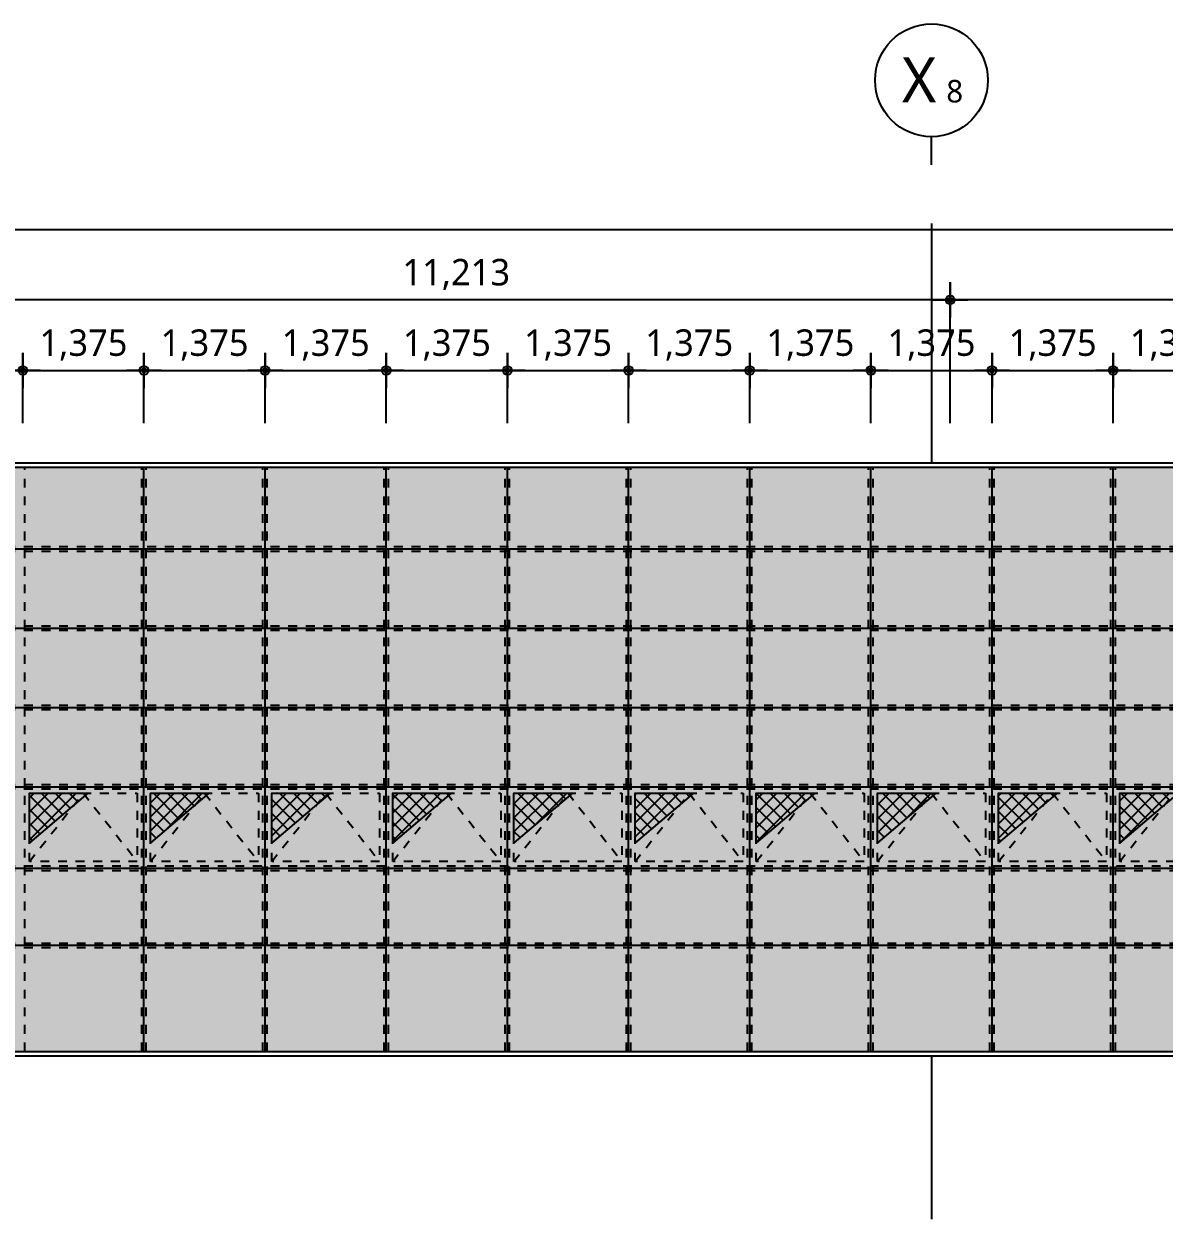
# Model space of a CAD drawing. Header units: millimetres. Extents: x 37653813 to 38677796, y 586285 to 874285.
# Drawn here: x 38622937 to 38635877, y 610018 to 623585 of the extents above; entities that cross this region are included whole.
import ezdxf
from ezdxf.enums import TextEntityAlignment as Align
from ezdxf.xclip import XClip

# ---------------------------------------------------------------- set-up
doc = ezdxf.new("R2010")
doc.units = ezdxf.units.MM
doc.header["$LTSCALE"] = 1000
doc.header["$MEASUREMENT"] = 0
doc.header["$XCLIPFRAME"] = 0
doc.header["$PDSIZE"] = -10
doc.linetypes.add('CENTER', pattern=[2, 1.25, -0.25, 0.25, -0.25])
doc.linetypes.add('HIDDEN', pattern=[2, 1, -1])
doc.layers.get('0').update_dxf_attribs({"linetype": 'CONTINUOUS'})
doc.layers.get('Defpoints').update_dxf_attribs({"color": 161, "linetype": 'CONTINUOUS'})
for name, color, linetype in [('CEN(ST)', 1, 'CENTER'), ('dim0', 7, 'CONTINUOUS'), ('hatch', 8, 'CONTINUOUS'), ('SYM(AXIS)', 7, 'CONTINUOUS'), ('TEXT(AXIS)', 2, 'CONTINUOUS'), ('WIN(커튼월)_외부', 4, 'CONTINUOUS'), ('WIN(커튼월_HID)_외부', 252, 'HIDDEN'), ('WIN_3(커튼월)_외부', 252, 'HIDDEN')]:
    doc.layers.add(name, color=color, linetype=linetype)
doc.layers.add('먹-WIN(커튼월)', color=7, linetype='CONTINUOUS', true_color=0xe0f2ff)
doc.styles.add('나눔바른고딕', font='NanumBarunGothic.ttf')
doc.dimstyles.new('A1-100', dxfattribs={"dimtxt": 3, "dimasz": 1, "dimexe": 2, "dimexo": 2, "dimgap": 1, "dimtad": 1, "dimdec": 0, "dimzin": 12, "dimdsep": 46, "dimlunit": 6, "dimtxsty": '나눔바른고딕', "dimblk1": 'DIMDOT', "dimblk2": 'DIMDOT', "dimsah": 1, "dimcen": -1, "dimdle": 2, "dimclrd": 256, "dimclre": 256, "dimclrt": 3, "dimadec": 0, "dimazin": 0, "dimtfac": 1, "dimtdec": 0, "dimtix": 1, "dimtmove": 2, "dimatfit": 3, "dimldrblk": 'DIMDOT', "dimfxl": 1, "dimtvp": 1, "dimtolj": 1, "dimtzin": 12, "dimlwd": -1, "dimlwe": -1, "dimarcsym": 0})

# ---------------------------------------------------------------- blocks, each defined once
blk = doc.blocks.new('DIMDOT')
at = {"linetype": 'Continuous'}
for p, q in [((0, -2), (0, 2)), ((-2, 0), (2, 0))]:
    blk.add_line(p, q, dxfattribs=at)
for radius in [0.5, 0.25]:
    blk.add_circle((0, 0), radius, dxfattribs=at)
blk = doc.blocks.new('*D297')
at = {"layer": 'Defpoints', "color": 0, "transparency": 16777216}
for p in [(38622237, 620452), (38622237, 620452), (38633449, 618852)]:
    blk.add_point(p, dxfattribs=at)
at = {"layer": 'dim0', "transparency": 16777216}
for p, q in [((38633449, 619052), (38633449, 620652)), ((38633349, 620452), (38622337, 620452))]:
    blk.add_line(p, q, dxfattribs=at)
at = {"layer": 'dim0', "transparency": 16777216, "xscale": 100, "yscale": 100, "zscale": 100, "rotation": 180}
blk.add_blockref('DIMDOT', (38622237, 620452), dxfattribs=at)
at = {"layer": 'dim0', "transparency": 16777216, "xscale": 100, "yscale": 100, "zscale": 100}
blk.add_blockref('DIMDOT', (38633449, 620452), dxfattribs=at)
at = {"layer": 'dim0', "color": 3, "transparency": 16777216, "insert": (38627843, 620740), "char_height": 300, "attachment_point": 5, "style": '나눔바른고딕'}
blk.add_mtext('\\A1;11,213', dxfattribs=at)
blk = doc.blocks.new('*D298')
at = {"layer": 'Defpoints', "color": 0, "transparency": 16777216}
for p in [(38666237, 621252), (38611237, 618852), (38666237, 618852)]:
    blk.add_point(p, dxfattribs=at)
at = {"layer": 'dim0', "transparency": 16777216}
for p, q in [((38611237, 619052), (38611237, 621452)), ((38666237, 619052), (38666237, 621452)), ((38611337, 621252), (38666137, 621252))]:
    blk.add_line(p, q, dxfattribs=at)
at = {"layer": 'dim0', "transparency": 16777216, "xscale": 100, "yscale": 100, "zscale": 100, "rotation": 180}
blk.add_blockref('DIMDOT', (38611237, 621252), dxfattribs=at)
at = {"layer": 'dim0', "transparency": 16777216, "xscale": 100, "yscale": 100, "zscale": 100}
blk.add_blockref('DIMDOT', (38666237, 621252), dxfattribs=at)
at = {"layer": 'dim0', "color": 3, "transparency": 16777216, "insert": (38638737, 621539), "char_height": 300, "attachment_point": 5, "style": '나눔바른고딕'}
blk.add_mtext('\\A1;55,000', dxfattribs=at)
blk = doc.blocks.new('*D299')
at = {"layer": 'Defpoints', "color": 0, "transparency": 16777216}
for p in [(38633449, 620452), (38633449, 618852), (38644449, 618852)]:
    blk.add_point(p, dxfattribs=at)
at = {"layer": 'dim0', "transparency": 16777216}
for p, q in [((38633449, 619052), (38633449, 620652)), ((38644449, 619052), (38644449, 620652)), ((38644349, 620452), (38633549, 620452))]:
    blk.add_line(p, q, dxfattribs=at)
at = {"layer": 'dim0', "transparency": 16777216, "xscale": 100, "yscale": 100, "zscale": 100, "rotation": 180}
blk.add_blockref('DIMDOT', (38633449, 620452), dxfattribs=at)
at = {"layer": 'dim0', "transparency": 16777216, "xscale": 100, "yscale": 100, "zscale": 100}
blk.add_blockref('DIMDOT', (38644449, 620452), dxfattribs=at)
at = {"layer": 'dim0', "color": 3, "transparency": 16777216, "insert": (38638949, 620739), "char_height": 300, "attachment_point": 5, "style": '나눔바른고딕'}
blk.add_mtext('\\A1;11,000', dxfattribs=at)
blk = doc.blocks.new('A$C2F20087E')
at = {"layer": 'SYM(AXIS)'}
blk.add_line((600, 0), (600, 300), dxfattribs=at)
blk.add_circle((600, 900), 600, dxfattribs=at)
blk = doc.blocks.new('A$C2DB153E7')
at = {"layer": 'hatch'}
h = blk.add_hatch(dxfattribs=at)
h.set_pattern_fill('_USER', color=252, scale=112.5, angle=45, double=1, pattern_type=0)
h.set_pattern_definition([(45, (-5906.34, -13786.88), (-79.5495, 79.5495), []), (135, (-5906.34, -13786.88), (-79.5495, -79.5495), [])])
h.paths.add_polyline_path([(663, 0), (0, -562), (0, 0)])
at = {"layer": 'hatch', "color": 252}
blk.add_lwpolyline([(663, 0), (0, -562), (0, 0)], close=True, dxfattribs=at)
blk = doc.blocks.new('A$C26893fde')
blk.add_wipeout([(8127, 7190), (174352, 7190), (174352, 460), (8127, 460)])
at = {"layer": '먹-WIN(커튼월)', "ltscale": 0.1}
h = blk.add_hatch(dxfattribs=at)
h.set_pattern_fill('DOTS', color=254, scale=3000)
h.set_pattern_definition([(0, (-37795372.14, -766752.47), (93.75, 187.5), [0, -187.5])])
h.paths.add_polyline_path([(174302, 7140), (8177, 7140), (8177, 4390), (174302, 4390)])
h = blk.add_hatch(dxfattribs=at)
h.set_pattern_fill('DOTS', color=256, scale=3000)
h.set_pattern_definition([(0, (-37795372.14, -769452.47), (93.75, 187.5), [0, -187.5])])
h.paths.add_polyline_path([(174302, 4390), (8177, 4390), (8177, 1690), (174302, 1690)])
h = blk.add_hatch(dxfattribs=at)
h.set_pattern_fill('DOTS', color=254, scale=3000)
h.set_pattern_definition([(0, (-37795372.14, -772202.47), (93.75, 187.5), [0, -187.5])])
h.paths.add_polyline_path([(174302, 1690), (8177, 1690), (8177, 510), (174302, 510)])
at = {"layer": 'WIN(커튼월)_외부', "ltscale": 1000}
for p, q in [((8127, 7190), (174352, 7190)), ((8127, 7190), (174352, 7190)), ((8177, 7140), (174302, 7140)), ((76864, 510), (76864, 7140)), ((78239, 510), (78239, 7140)), ((79614, 510), (79614, 7140)), ((80989, 510), (80989, 7140)), ((82364, 510), (82364, 7140)), ((83739, 510), (83739, 7140)), ((85114, 510), (85114, 7140)), ((86489, 510), (86489, 7140)), ((87864, 510), (87864, 7140)), ((8177, 6215), (174252, 6215)), ((8177, 6215), (174252, 6215)), ((8177, 6215), (174252, 6215)), ((8177, 6215), (174252, 6215)), ((8177, 5315), (174252, 5315)), ((8177, 5315), (174252, 5315)), ((8177, 5315), (174252, 5315)), ((8177, 5315), (174252, 5315)), ((8177, 4415), (174252, 4415)), ((8177, 4415), (174252, 4415)), ((8177, 4415), (174252, 4415)), ((8177, 4415), (174252, 4415)), ((8177, 3515), (174252, 3515)), ((8177, 2590), (174252, 2590)), ((8177, 1715), (174252, 1715)), ((8127, 460), (174352, 460)), ((8177, 510), (174302, 510))]:
    blk.add_line(p, q, dxfattribs=at)
at = {"layer": 'WIN(커튼월_HID)_외부', "ltscale": 0.1}
for p, q in [((75514, 510), (75514, 7140)), ((76839, 510), (76839, 7140)), ((76889, 510), (76889, 7140)), ((78214, 510), (78214, 7140)), ((78264, 510), (78264, 7140)), ((79589, 510), (79589, 7140)), ((79639, 510), (79639, 7140)), ((80964, 510), (80964, 7140)), ((81014, 510), (81014, 7140)), ((82339, 510), (82339, 7140)), ((82389, 510), (82389, 7140)), ((83714, 510), (83714, 7140)), ((83764, 510), (83764, 7140)), ((85089, 510), (85089, 7140)), ((85139, 510), (85139, 7140)), ((86464, 510), (86464, 7140)), ((86514, 510), (86514, 7140)), ((87839, 510), (87839, 7140)), ((87889, 510), (87889, 7140)), ((8172, 6190), (174247, 6190)), ((8177, 6240), (174252, 6240)), ((8177, 5340), (174252, 5340)), ((8172, 5290), (174247, 5290)), ((8172, 4390), (174247, 4390)), ((8177, 4440), (174252, 4440)), ((8177, 3540), (174252, 3540)), ((8177, 3490), (174252, 3490)), ((8177, 2615), (174252, 2615)), ((8177, 2565), (174252, 2565)), ((8177, 1740), (174252, 1740)), ((8177, 1690), (174252, 1690))]:
    blk.add_line(p, q, dxfattribs=at)
for points in [[(75564, 3440), (76789, 3440), (76789, 2665), (75564, 2665)], [(76939, 3440), (78164, 3440), (78164, 2665), (76939, 2665)], [(78314, 3440), (79539, 3440), (79539, 2665), (78314, 2665)], [(79689, 3440), (80914, 3440), (80914, 2665), (79689, 2665)], [(81064, 3440), (82289, 3440), (82289, 2665), (81064, 2665)], [(82439, 3440), (83664, 3440), (83664, 2665), (82439, 2665)], [(83814, 3440), (85039, 3440), (85039, 2665), (83814, 2665)], [(85189, 3440), (86414, 3440), (86414, 2665), (85189, 2665)], [(86564, 3440), (87789, 3440), (87789, 2665), (86564, 2665)], [(87939, 3440), (89164, 3440), (89164, 2665), (87939, 2665)]]:
    blk.add_lwpolyline(points, close=True, dxfattribs=at)
at = {"layer": 'WIN_3(커튼월)_외부', "ltscale": 0.1}
for points in [[(75564, 2665), (76177, 3440), (76789, 2665)], [(76939, 2665), (77552, 3440), (78164, 2665)], [(78314, 2665), (78927, 3440), (79539, 2665)], [(79689, 2665), (80302, 3440), (80914, 2665)], [(81064, 2665), (81677, 3440), (82289, 2665)], [(82439, 2665), (83052, 3440), (83664, 2665)], [(83814, 2665), (84427, 3440), (85039, 2665)], [(85189, 2665), (85802, 3440), (86414, 2665)], [(86564, 2665), (87177, 3440), (87789, 2665)], [(87939, 2665), (88552, 3440), (89164, 2665)]]:
    blk.add_lwpolyline(points, dxfattribs=at)
at = {"ltscale": 0.1}
for p in [(75564, 3440), (76939, 3440), (78314, 3440), (79689, 3440), (81064, 3440), (82439, 3440), (83814, 3440), (85189, 3440), (86564, 3440), (87939, 3440)]:
    blk.add_blockref('A$C2DB153E7', p, dxfattribs=at)
blk = doc.blocks.new('*D488')
at = {"layer": 'Defpoints', "color": 0, "transparency": 16777216}
for p in [(38622924, 619652), (38621549, 618852), (38622924, 618852)]:
    blk.add_point(p, dxfattribs=at)
at = {"layer": 'dim0', "transparency": 16777216}
for p, q in [((38621549, 619052), (38621549, 619852)), ((38622924, 619052), (38622924, 619852)), ((38621649, 619652), (38622824, 619652))]:
    blk.add_line(p, q, dxfattribs=at)
at = {"layer": 'dim0', "transparency": 16777216, "xscale": 100, "yscale": 100, "zscale": 100, "rotation": 180}
blk.add_blockref('DIMDOT', (38621549, 619652), dxfattribs=at)
at = {"layer": 'dim0', "transparency": 16777216, "xscale": 100, "yscale": 100, "zscale": 100}
blk.add_blockref('DIMDOT', (38622924, 619652), dxfattribs=at)
at = {"layer": 'dim0', "color": 3, "transparency": 16777216, "insert": (38622237, 619940), "char_height": 300, "attachment_point": 5, "style": '나눔바른고딕'}
blk.add_mtext('\\A1;1,375', dxfattribs=at)
blk = doc.blocks.new('*D489')
at = {"layer": 'Defpoints', "color": 0, "transparency": 16777216}
for p in [(38622924, 619652), (38621549, 618852), (38622924, 618852)]:
    blk.add_point(p, dxfattribs=at)
at = {"layer": 'dim0', "transparency": 16777216}
for p, q in [((38621549, 619052), (38621549, 619852)), ((38622924, 619052), (38622924, 619852)), ((38621649, 619652), (38622824, 619652))]:
    blk.add_line(p, q, dxfattribs=at)
at = {"layer": 'dim0', "transparency": 16777216, "xscale": 100, "yscale": 100, "zscale": 100, "rotation": 180}
blk.add_blockref('DIMDOT', (38621549, 619652), dxfattribs=at)
at = {"layer": 'dim0', "transparency": 16777216, "xscale": 100, "yscale": 100, "zscale": 100}
blk.add_blockref('DIMDOT', (38622924, 619652), dxfattribs=at)
at = {"layer": 'dim0', "color": 3, "transparency": 16777216, "insert": (38622237, 619940), "char_height": 300, "attachment_point": 5, "style": '나눔바른고딕'}
blk.add_mtext('\\A1;1,375', dxfattribs=at)
blk = doc.blocks.new('*D532')
at = {"layer": 'Defpoints', "color": 0, "transparency": 16777216}
for p in [(38624299, 619652), (38622924, 618852), (38624299, 618852)]:
    blk.add_point(p, dxfattribs=at)
at = {"layer": 'dim0', "transparency": 16777216}
for p, q in [((38622924, 619052), (38622924, 619852)), ((38624299, 619052), (38624299, 619852)), ((38623024, 619652), (38624199, 619652))]:
    blk.add_line(p, q, dxfattribs=at)
at = {"layer": 'dim0', "transparency": 16777216, "xscale": 100, "yscale": 100, "zscale": 100, "rotation": 180}
blk.add_blockref('DIMDOT', (38622924, 619652), dxfattribs=at)
at = {"layer": 'dim0', "transparency": 16777216, "xscale": 100, "yscale": 100, "zscale": 100}
blk.add_blockref('DIMDOT', (38624299, 619652), dxfattribs=at)
at = {"layer": 'dim0', "color": 3, "transparency": 16777216, "insert": (38623612, 619940), "char_height": 300, "attachment_point": 5, "style": '나눔바른고딕'}
blk.add_mtext('\\A1;1,375', dxfattribs=at)
blk = doc.blocks.new('*D533')
at = {"layer": 'Defpoints', "color": 0, "transparency": 16777216}
for p in [(38624299, 619652), (38622924, 618852), (38624299, 618852)]:
    blk.add_point(p, dxfattribs=at)
at = {"layer": 'dim0', "transparency": 16777216}
for p, q in [((38622924, 619052), (38622924, 619852)), ((38624299, 619052), (38624299, 619852)), ((38623024, 619652), (38624199, 619652))]:
    blk.add_line(p, q, dxfattribs=at)
at = {"layer": 'dim0', "transparency": 16777216, "xscale": 100, "yscale": 100, "zscale": 100, "rotation": 180}
blk.add_blockref('DIMDOT', (38622924, 619652), dxfattribs=at)
at = {"layer": 'dim0', "transparency": 16777216, "xscale": 100, "yscale": 100, "zscale": 100}
blk.add_blockref('DIMDOT', (38624299, 619652), dxfattribs=at)
at = {"layer": 'dim0', "color": 3, "transparency": 16777216, "insert": (38623612, 619940), "char_height": 300, "attachment_point": 5, "style": '나눔바른고딕'}
blk.add_mtext('\\A1;1,375', dxfattribs=at)
blk = doc.blocks.new('*D534')
at = {"layer": 'Defpoints', "color": 0, "transparency": 16777216}
for p in [(38625674, 619652), (38624299, 618852), (38625674, 618852)]:
    blk.add_point(p, dxfattribs=at)
at = {"layer": 'dim0', "transparency": 16777216}
for p, q in [((38624299, 619052), (38624299, 619852)), ((38625674, 619052), (38625674, 619852)), ((38624399, 619652), (38625574, 619652))]:
    blk.add_line(p, q, dxfattribs=at)
at = {"layer": 'dim0', "transparency": 16777216, "xscale": 100, "yscale": 100, "zscale": 100, "rotation": 180}
blk.add_blockref('DIMDOT', (38624299, 619652), dxfattribs=at)
at = {"layer": 'dim0', "transparency": 16777216, "xscale": 100, "yscale": 100, "zscale": 100}
blk.add_blockref('DIMDOT', (38625674, 619652), dxfattribs=at)
at = {"layer": 'dim0', "color": 3, "transparency": 16777216, "insert": (38624987, 619940), "char_height": 300, "attachment_point": 5, "style": '나눔바른고딕'}
blk.add_mtext('\\A1;1,375', dxfattribs=at)
blk = doc.blocks.new('*D535')
at = {"layer": 'Defpoints', "color": 0, "transparency": 16777216}
for p in [(38625674, 619652), (38624299, 618852), (38625674, 618852)]:
    blk.add_point(p, dxfattribs=at)
at = {"layer": 'dim0', "transparency": 16777216}
for p, q in [((38624299, 619052), (38624299, 619852)), ((38625674, 619052), (38625674, 619852)), ((38624399, 619652), (38625574, 619652))]:
    blk.add_line(p, q, dxfattribs=at)
at = {"layer": 'dim0', "transparency": 16777216, "xscale": 100, "yscale": 100, "zscale": 100, "rotation": 180}
blk.add_blockref('DIMDOT', (38624299, 619652), dxfattribs=at)
at = {"layer": 'dim0', "transparency": 16777216, "xscale": 100, "yscale": 100, "zscale": 100}
blk.add_blockref('DIMDOT', (38625674, 619652), dxfattribs=at)
at = {"layer": 'dim0', "color": 3, "transparency": 16777216, "insert": (38624987, 619940), "char_height": 300, "attachment_point": 5, "style": '나눔바른고딕'}
blk.add_mtext('\\A1;1,375', dxfattribs=at)
blk = doc.blocks.new('*D536')
at = {"layer": 'Defpoints', "color": 0, "transparency": 16777216}
for p in [(38627049, 619652), (38625674, 618852), (38627049, 618852)]:
    blk.add_point(p, dxfattribs=at)
at = {"layer": 'dim0', "transparency": 16777216}
for p, q in [((38625674, 619052), (38625674, 619852)), ((38627049, 619052), (38627049, 619852)), ((38625774, 619652), (38626949, 619652))]:
    blk.add_line(p, q, dxfattribs=at)
at = {"layer": 'dim0', "transparency": 16777216, "xscale": 100, "yscale": 100, "zscale": 100, "rotation": 180}
blk.add_blockref('DIMDOT', (38625674, 619652), dxfattribs=at)
at = {"layer": 'dim0', "transparency": 16777216, "xscale": 100, "yscale": 100, "zscale": 100}
blk.add_blockref('DIMDOT', (38627049, 619652), dxfattribs=at)
at = {"layer": 'dim0', "color": 3, "transparency": 16777216, "insert": (38626362, 619940), "char_height": 300, "attachment_point": 5, "style": '나눔바른고딕'}
blk.add_mtext('\\A1;1,375', dxfattribs=at)
blk = doc.blocks.new('*D537')
at = {"layer": 'Defpoints', "color": 0, "transparency": 16777216}
for p in [(38627049, 619652), (38625674, 618852), (38627049, 618852)]:
    blk.add_point(p, dxfattribs=at)
at = {"layer": 'dim0', "transparency": 16777216}
for p, q in [((38625674, 619052), (38625674, 619852)), ((38627049, 619052), (38627049, 619852)), ((38625774, 619652), (38626949, 619652))]:
    blk.add_line(p, q, dxfattribs=at)
at = {"layer": 'dim0', "transparency": 16777216, "xscale": 100, "yscale": 100, "zscale": 100, "rotation": 180}
blk.add_blockref('DIMDOT', (38625674, 619652), dxfattribs=at)
at = {"layer": 'dim0', "transparency": 16777216, "xscale": 100, "yscale": 100, "zscale": 100}
blk.add_blockref('DIMDOT', (38627049, 619652), dxfattribs=at)
at = {"layer": 'dim0', "color": 3, "transparency": 16777216, "insert": (38626362, 619940), "char_height": 300, "attachment_point": 5, "style": '나눔바른고딕'}
blk.add_mtext('\\A1;1,375', dxfattribs=at)
blk = doc.blocks.new('*D538')
at = {"layer": 'Defpoints', "color": 0, "transparency": 16777216}
for p in [(38628424, 619652), (38627049, 618852), (38628424, 618852)]:
    blk.add_point(p, dxfattribs=at)
at = {"layer": 'dim0', "transparency": 16777216}
for p, q in [((38627049, 619052), (38627049, 619852)), ((38628424, 619052), (38628424, 619852)), ((38627149, 619652), (38628324, 619652))]:
    blk.add_line(p, q, dxfattribs=at)
at = {"layer": 'dim0', "transparency": 16777216, "xscale": 100, "yscale": 100, "zscale": 100, "rotation": 180}
blk.add_blockref('DIMDOT', (38627049, 619652), dxfattribs=at)
at = {"layer": 'dim0', "transparency": 16777216, "xscale": 100, "yscale": 100, "zscale": 100}
blk.add_blockref('DIMDOT', (38628424, 619652), dxfattribs=at)
at = {"layer": 'dim0', "color": 3, "transparency": 16777216, "insert": (38627737, 619940), "char_height": 300, "attachment_point": 5, "style": '나눔바른고딕'}
blk.add_mtext('\\A1;1,375', dxfattribs=at)
blk = doc.blocks.new('*D539')
at = {"layer": 'Defpoints', "color": 0, "transparency": 16777216}
for p in [(38628424, 619652), (38627049, 618852), (38628424, 618852)]:
    blk.add_point(p, dxfattribs=at)
at = {"layer": 'dim0', "transparency": 16777216}
for p, q in [((38627049, 619052), (38627049, 619852)), ((38628424, 619052), (38628424, 619852)), ((38627149, 619652), (38628324, 619652))]:
    blk.add_line(p, q, dxfattribs=at)
at = {"layer": 'dim0', "transparency": 16777216, "xscale": 100, "yscale": 100, "zscale": 100, "rotation": 180}
blk.add_blockref('DIMDOT', (38627049, 619652), dxfattribs=at)
at = {"layer": 'dim0', "transparency": 16777216, "xscale": 100, "yscale": 100, "zscale": 100}
blk.add_blockref('DIMDOT', (38628424, 619652), dxfattribs=at)
at = {"layer": 'dim0', "color": 3, "transparency": 16777216, "insert": (38627737, 619940), "char_height": 300, "attachment_point": 5, "style": '나눔바른고딕'}
blk.add_mtext('\\A1;1,375', dxfattribs=at)
blk = doc.blocks.new('*D540')
at = {"layer": 'Defpoints', "color": 0, "transparency": 16777216}
for p in [(38629799, 619652), (38628424, 618852), (38629799, 618852)]:
    blk.add_point(p, dxfattribs=at)
at = {"layer": 'dim0', "transparency": 16777216}
for p, q in [((38628424, 619052), (38628424, 619852)), ((38629799, 619052), (38629799, 619852)), ((38628524, 619652), (38629699, 619652))]:
    blk.add_line(p, q, dxfattribs=at)
at = {"layer": 'dim0', "transparency": 16777216, "xscale": 100, "yscale": 100, "zscale": 100, "rotation": 180}
blk.add_blockref('DIMDOT', (38628424, 619652), dxfattribs=at)
at = {"layer": 'dim0', "transparency": 16777216, "xscale": 100, "yscale": 100, "zscale": 100}
blk.add_blockref('DIMDOT', (38629799, 619652), dxfattribs=at)
at = {"layer": 'dim0', "color": 3, "transparency": 16777216, "insert": (38629112, 619940), "char_height": 300, "attachment_point": 5, "style": '나눔바른고딕'}
blk.add_mtext('\\A1;1,375', dxfattribs=at)
blk = doc.blocks.new('*D541')
at = {"layer": 'Defpoints', "color": 0, "transparency": 16777216}
for p in [(38629799, 619652), (38628424, 618852), (38629799, 618852)]:
    blk.add_point(p, dxfattribs=at)
at = {"layer": 'dim0', "transparency": 16777216}
for p, q in [((38628424, 619052), (38628424, 619852)), ((38629799, 619052), (38629799, 619852)), ((38628524, 619652), (38629699, 619652))]:
    blk.add_line(p, q, dxfattribs=at)
at = {"layer": 'dim0', "transparency": 16777216, "xscale": 100, "yscale": 100, "zscale": 100, "rotation": 180}
blk.add_blockref('DIMDOT', (38628424, 619652), dxfattribs=at)
at = {"layer": 'dim0', "transparency": 16777216, "xscale": 100, "yscale": 100, "zscale": 100}
blk.add_blockref('DIMDOT', (38629799, 619652), dxfattribs=at)
at = {"layer": 'dim0', "color": 3, "transparency": 16777216, "insert": (38629112, 619940), "char_height": 300, "attachment_point": 5, "style": '나눔바른고딕'}
blk.add_mtext('\\A1;1,375', dxfattribs=at)
blk = doc.blocks.new('*D542')
at = {"layer": 'Defpoints', "color": 0, "transparency": 16777216}
for p in [(38631174, 619652), (38629799, 618852), (38631174, 618852)]:
    blk.add_point(p, dxfattribs=at)
at = {"layer": 'dim0', "transparency": 16777216}
for p, q in [((38629799, 619052), (38629799, 619852)), ((38631174, 619052), (38631174, 619852)), ((38629899, 619652), (38631074, 619652))]:
    blk.add_line(p, q, dxfattribs=at)
at = {"layer": 'dim0', "transparency": 16777216, "xscale": 100, "yscale": 100, "zscale": 100, "rotation": 180}
blk.add_blockref('DIMDOT', (38629799, 619652), dxfattribs=at)
at = {"layer": 'dim0', "transparency": 16777216, "xscale": 100, "yscale": 100, "zscale": 100}
blk.add_blockref('DIMDOT', (38631174, 619652), dxfattribs=at)
at = {"layer": 'dim0', "color": 3, "transparency": 16777216, "insert": (38630487, 619940), "char_height": 300, "attachment_point": 5, "style": '나눔바른고딕'}
blk.add_mtext('\\A1;1,375', dxfattribs=at)
blk = doc.blocks.new('*D543')
at = {"layer": 'Defpoints', "color": 0, "transparency": 16777216}
for p in [(38631174, 619652), (38629799, 618852), (38631174, 618852)]:
    blk.add_point(p, dxfattribs=at)
at = {"layer": 'dim0', "transparency": 16777216}
for p, q in [((38629799, 619052), (38629799, 619852)), ((38631174, 619052), (38631174, 619852)), ((38629899, 619652), (38631074, 619652))]:
    blk.add_line(p, q, dxfattribs=at)
at = {"layer": 'dim0', "transparency": 16777216, "xscale": 100, "yscale": 100, "zscale": 100, "rotation": 180}
blk.add_blockref('DIMDOT', (38629799, 619652), dxfattribs=at)
at = {"layer": 'dim0', "transparency": 16777216, "xscale": 100, "yscale": 100, "zscale": 100}
blk.add_blockref('DIMDOT', (38631174, 619652), dxfattribs=at)
at = {"layer": 'dim0', "color": 3, "transparency": 16777216, "insert": (38630487, 619940), "char_height": 300, "attachment_point": 5, "style": '나눔바른고딕'}
blk.add_mtext('\\A1;1,375', dxfattribs=at)
blk = doc.blocks.new('*D544')
at = {"layer": 'Defpoints', "color": 0, "transparency": 16777216}
for p in [(38632549, 619652), (38631174, 618852), (38632549, 618852)]:
    blk.add_point(p, dxfattribs=at)
at = {"layer": 'dim0', "transparency": 16777216}
for p, q in [((38631174, 619052), (38631174, 619852)), ((38632549, 619052), (38632549, 619852)), ((38631274, 619652), (38632449, 619652))]:
    blk.add_line(p, q, dxfattribs=at)
at = {"layer": 'dim0', "transparency": 16777216, "xscale": 100, "yscale": 100, "zscale": 100, "rotation": 180}
blk.add_blockref('DIMDOT', (38631174, 619652), dxfattribs=at)
at = {"layer": 'dim0', "transparency": 16777216, "xscale": 100, "yscale": 100, "zscale": 100}
blk.add_blockref('DIMDOT', (38632549, 619652), dxfattribs=at)
at = {"layer": 'dim0', "color": 3, "transparency": 16777216, "insert": (38631862, 619940), "char_height": 300, "attachment_point": 5, "style": '나눔바른고딕'}
blk.add_mtext('\\A1;1,375', dxfattribs=at)
blk = doc.blocks.new('*D545')
at = {"layer": 'Defpoints', "color": 0, "transparency": 16777216}
for p in [(38632549, 619652), (38631174, 618852), (38632549, 618852)]:
    blk.add_point(p, dxfattribs=at)
at = {"layer": 'dim0', "transparency": 16777216}
for p, q in [((38631174, 619052), (38631174, 619852)), ((38632549, 619052), (38632549, 619852)), ((38631274, 619652), (38632449, 619652))]:
    blk.add_line(p, q, dxfattribs=at)
at = {"layer": 'dim0', "transparency": 16777216, "xscale": 100, "yscale": 100, "zscale": 100, "rotation": 180}
blk.add_blockref('DIMDOT', (38631174, 619652), dxfattribs=at)
at = {"layer": 'dim0', "transparency": 16777216, "xscale": 100, "yscale": 100, "zscale": 100}
blk.add_blockref('DIMDOT', (38632549, 619652), dxfattribs=at)
at = {"layer": 'dim0', "color": 3, "transparency": 16777216, "insert": (38631862, 619940), "char_height": 300, "attachment_point": 5, "style": '나눔바른고딕'}
blk.add_mtext('\\A1;1,375', dxfattribs=at)
blk = doc.blocks.new('*D546')
at = {"layer": 'Defpoints', "color": 0, "transparency": 16777216}
for p in [(38633924, 619652), (38632549, 618852), (38633924, 618852)]:
    blk.add_point(p, dxfattribs=at)
at = {"layer": 'dim0', "transparency": 16777216}
for p, q in [((38632549, 619052), (38632549, 619852)), ((38633924, 619052), (38633924, 619852)), ((38632649, 619652), (38633824, 619652))]:
    blk.add_line(p, q, dxfattribs=at)
at = {"layer": 'dim0', "transparency": 16777216, "xscale": 100, "yscale": 100, "zscale": 100, "rotation": 180}
blk.add_blockref('DIMDOT', (38632549, 619652), dxfattribs=at)
at = {"layer": 'dim0', "transparency": 16777216, "xscale": 100, "yscale": 100, "zscale": 100}
blk.add_blockref('DIMDOT', (38633924, 619652), dxfattribs=at)
at = {"layer": 'dim0', "color": 3, "transparency": 16777216, "insert": (38633237, 619940), "char_height": 300, "attachment_point": 5, "style": '나눔바른고딕'}
blk.add_mtext('\\A1;1,375', dxfattribs=at)
blk = doc.blocks.new('*D547')
at = {"layer": 'Defpoints', "color": 0, "transparency": 16777216}
for p in [(38633924, 619652), (38632549, 618852), (38633924, 618852)]:
    blk.add_point(p, dxfattribs=at)
at = {"layer": 'dim0', "transparency": 16777216}
for p, q in [((38632549, 619052), (38632549, 619852)), ((38633924, 619052), (38633924, 619852)), ((38632649, 619652), (38633824, 619652))]:
    blk.add_line(p, q, dxfattribs=at)
at = {"layer": 'dim0', "transparency": 16777216, "xscale": 100, "yscale": 100, "zscale": 100, "rotation": 180}
blk.add_blockref('DIMDOT', (38632549, 619652), dxfattribs=at)
at = {"layer": 'dim0', "transparency": 16777216, "xscale": 100, "yscale": 100, "zscale": 100}
blk.add_blockref('DIMDOT', (38633924, 619652), dxfattribs=at)
at = {"layer": 'dim0', "color": 3, "transparency": 16777216, "insert": (38633237, 619940), "char_height": 300, "attachment_point": 5, "style": '나눔바른고딕'}
blk.add_mtext('\\A1;1,375', dxfattribs=at)
blk = doc.blocks.new('*D548')
at = {"layer": 'Defpoints', "color": 0, "transparency": 16777216}
for p in [(38635299, 619652), (38633924, 618852), (38635299, 618852)]:
    blk.add_point(p, dxfattribs=at)
at = {"layer": 'dim0', "transparency": 16777216}
for p, q in [((38633924, 619052), (38633924, 619852)), ((38635299, 619052), (38635299, 619852)), ((38634024, 619652), (38635199, 619652))]:
    blk.add_line(p, q, dxfattribs=at)
at = {"layer": 'dim0', "transparency": 16777216, "xscale": 100, "yscale": 100, "zscale": 100, "rotation": 180}
blk.add_blockref('DIMDOT', (38633924, 619652), dxfattribs=at)
at = {"layer": 'dim0', "transparency": 16777216, "xscale": 100, "yscale": 100, "zscale": 100}
blk.add_blockref('DIMDOT', (38635299, 619652), dxfattribs=at)
at = {"layer": 'dim0', "color": 3, "transparency": 16777216, "insert": (38634612, 619940), "char_height": 300, "attachment_point": 5, "style": '나눔바른고딕'}
blk.add_mtext('\\A1;1,375', dxfattribs=at)
blk = doc.blocks.new('*D549')
at = {"layer": 'Defpoints', "color": 0, "transparency": 16777216}
for p in [(38635299, 619652), (38633924, 618852), (38635299, 618852)]:
    blk.add_point(p, dxfattribs=at)
at = {"layer": 'dim0', "transparency": 16777216}
for p, q in [((38633924, 619052), (38633924, 619852)), ((38635299, 619052), (38635299, 619852)), ((38634024, 619652), (38635199, 619652))]:
    blk.add_line(p, q, dxfattribs=at)
at = {"layer": 'dim0', "transparency": 16777216, "xscale": 100, "yscale": 100, "zscale": 100, "rotation": 180}
blk.add_blockref('DIMDOT', (38633924, 619652), dxfattribs=at)
at = {"layer": 'dim0', "transparency": 16777216, "xscale": 100, "yscale": 100, "zscale": 100}
blk.add_blockref('DIMDOT', (38635299, 619652), dxfattribs=at)
at = {"layer": 'dim0', "color": 3, "transparency": 16777216, "insert": (38634612, 619940), "char_height": 300, "attachment_point": 5, "style": '나눔바른고딕'}
blk.add_mtext('\\A1;1,375', dxfattribs=at)
blk = doc.blocks.new('*D550')
at = {"layer": 'Defpoints', "color": 0, "transparency": 16777216}
for p in [(38636674, 619652), (38635299, 618852), (38636674, 618852)]:
    blk.add_point(p, dxfattribs=at)
at = {"layer": 'dim0', "transparency": 16777216}
for p, q in [((38635299, 619052), (38635299, 619852)), ((38636674, 619052), (38636674, 619852)), ((38635399, 619652), (38636574, 619652))]:
    blk.add_line(p, q, dxfattribs=at)
at = {"layer": 'dim0', "transparency": 16777216, "xscale": 100, "yscale": 100, "zscale": 100, "rotation": 180}
blk.add_blockref('DIMDOT', (38635299, 619652), dxfattribs=at)
at = {"layer": 'dim0', "transparency": 16777216, "xscale": 100, "yscale": 100, "zscale": 100}
blk.add_blockref('DIMDOT', (38636674, 619652), dxfattribs=at)
at = {"layer": 'dim0', "color": 3, "transparency": 16777216, "insert": (38635987, 619940), "char_height": 300, "attachment_point": 5, "style": '나눔바른고딕'}
blk.add_mtext('\\A1;1,375', dxfattribs=at)
blk = doc.blocks.new('*D551')
at = {"layer": 'Defpoints', "color": 0, "transparency": 16777216}
for p in [(38636674, 619652), (38635299, 618852), (38636674, 618852)]:
    blk.add_point(p, dxfattribs=at)
at = {"layer": 'dim0', "transparency": 16777216}
for p, q in [((38635299, 619052), (38635299, 619852)), ((38636674, 619052), (38636674, 619852)), ((38635399, 619652), (38636574, 619652))]:
    blk.add_line(p, q, dxfattribs=at)
at = {"layer": 'dim0', "transparency": 16777216, "xscale": 100, "yscale": 100, "zscale": 100, "rotation": 180}
blk.add_blockref('DIMDOT', (38635299, 619652), dxfattribs=at)
at = {"layer": 'dim0', "transparency": 16777216, "xscale": 100, "yscale": 100, "zscale": 100}
blk.add_blockref('DIMDOT', (38636674, 619652), dxfattribs=at)
at = {"layer": 'dim0', "color": 3, "transparency": 16777216, "insert": (38635987, 619940), "char_height": 300, "attachment_point": 5, "style": '나눔바른고딕'}
blk.add_mtext('\\A1;1,375', dxfattribs=at)

msp = doc.modelspace()

# ---------------------------------------------------------------- linework, layer by layer
at = {"layer": 'CEN(ST)'}
for points in [[(38633236.5, 621318.4), (38633236.5, 610018.4)], [(38633236.5, 620451.7), (38633236.5, 610018.4)]]:
    msp.add_lwpolyline(points, dxfattribs=at)

# ---------------------------------------------------------------- block references
at = {"xscale": 1.066666666666667, "yscale": 1.066666666666667, "zscale": 1.066666666666667}
msp.add_blockref('A$C2F20087E', (38632596.5, 621985), dxfattribs=at)

# ---------------------------------------------------------------- texts
at = {"layer": 'TEXT(AXIS)', "style": '나눔바른고딕'}
for s, height, p in [('X', 512, (38633096.1, 622949.3)), ('8', 256, (38633500.6, 622821.3))]:
    msp.add_text(s, height=height, dxfattribs=at).set_placement(p, align=Align.MIDDLE)

# ---------------------------------------------------------------- dimensions: what is measured, and where the dimension line sits
at = {"layer": 'dim0'}
for base, p1, p2, picture, middle in [((38666236.5, 621251.7), (38611236.5, 618851.7), (38666236.5, 618851.7), '*D298', (38638736.5, 621539.3)), ((38622924, 619651.7), (38621549, 618851.7), (38622924, 618851.7), '*D488', (38622236.5, 619939.6)), ((38622924, 619651.7), (38621549, 618851.7), (38622924, 618851.7), '*D489', (38622236.5, 619939.6)), ((38624299, 619651.7), (38622924, 618851.7), (38624299, 618851.7), '*D532', (38623611.5, 619939.6)), ((38624299, 619651.7), (38622924, 618851.7), (38624299, 618851.7), '*D533', (38623611.5, 619939.6)), ((38625674, 619651.7), (38624299, 618851.7), (38625674, 618851.7), '*D534', (38624986.5, 619939.6)), ((38625674, 619651.7), (38624299, 618851.7), (38625674, 618851.7), '*D535', (38624986.5, 619939.6)), ((38627049, 619651.7), (38625674, 618851.7), (38627049, 618851.7), '*D536', (38626361.5, 619939.6)), ((38627049, 619651.7), (38625674, 618851.7), (38627049, 618851.7), '*D537', (38626361.5, 619939.6)), ((38628424, 619651.7), (38627049, 618851.7), (38628424, 618851.7), '*D538', (38627736.5, 619939.6)), ((38628424, 619651.7), (38627049, 618851.7), (38628424, 618851.7), '*D539', (38627736.5, 619939.6)), ((38629799, 619651.7), (38628424, 618851.7), (38629799, 618851.7), '*D540', (38629111.5, 619939.6)), ((38629799, 619651.7), (38628424, 618851.7), (38629799, 618851.7), '*D541', (38629111.5, 619939.6)), ((38631174, 619651.7), (38629799, 618851.7), (38631174, 618851.7), '*D542', (38630486.5, 619939.6)), ((38631174, 619651.7), (38629799, 618851.7), (38631174, 618851.7), '*D543', (38630486.5, 619939.6)), ((38632549, 619651.7), (38631174, 618851.7), (38632549, 618851.7), '*D544', (38631861.5, 619939.6)), ((38632549, 619651.7), (38631174, 618851.7), (38632549, 618851.7), '*D545', (38631861.5, 619939.6)), ((38633924, 619651.7), (38632549, 618851.7), (38633924, 618851.7), '*D546', (38633236.5, 619939.6)), ((38633924, 619651.7), (38632549, 618851.7), (38633924, 618851.7), '*D547', (38633236.5, 619939.6)), ((38635299, 619651.7), (38633924, 618851.7), (38635299, 618851.7), '*D548', (38634611.5, 619939.6)), ((38635299, 619651.7), (38633924, 618851.7), (38635299, 618851.7), '*D549', (38634611.5, 619939.6)), ((38636674, 619651.7), (38635299, 618851.7), (38636674, 618851.7), '*D550', (38635986.5, 619939.6)), ((38636674, 619651.7), (38635299, 618851.7), (38636674, 618851.7), '*D551', (38635986.5, 619939.6))]:
    dim = msp.add_linear_dim(base=base, p1=p1, p2=p2, dimstyle='A1-100', override={"dimscale": 100}, dxfattribs=at)
    dim.commit()
    dim.dimension.update_dxf_attribs({"geometry": picture, "text_midpoint": middle})
for base, p1, p2, picture, middle in [((38622236.5, 620451.7), (38633449.1, 618851.7), (38622236.5, 620451.7), '*D297', (38627842.8, 620739.6)), ((38633449.1, 620451.7), (38644449.1, 618851.7), (38633449.1, 618851.7), '*D299', (38638949.1, 620739.3))]:
    dim = msp.add_linear_dim(base=base, p1=p1, p2=p2, angle=180, dimstyle='A1-100', override={"dimscale": 100}, dxfattribs=at)
    dim.commit()
    dim.dimension.update_dxf_attribs({"geometry": picture, "text_midpoint": middle})

# ---------------------------------------------------------------- next in the draw order: block references
at = {"ltscale": 0.1}
ref = msp.add_blockref('A$C26893fde', (38547434.6, 611411.7), dxfattribs=at)
XClip(ref).set_block_clipping_path([(62901.9086349383, 459.9994186456), (119801.9086349458, 7709.9994186459)])

doc.saveas('drawing.dxf')
